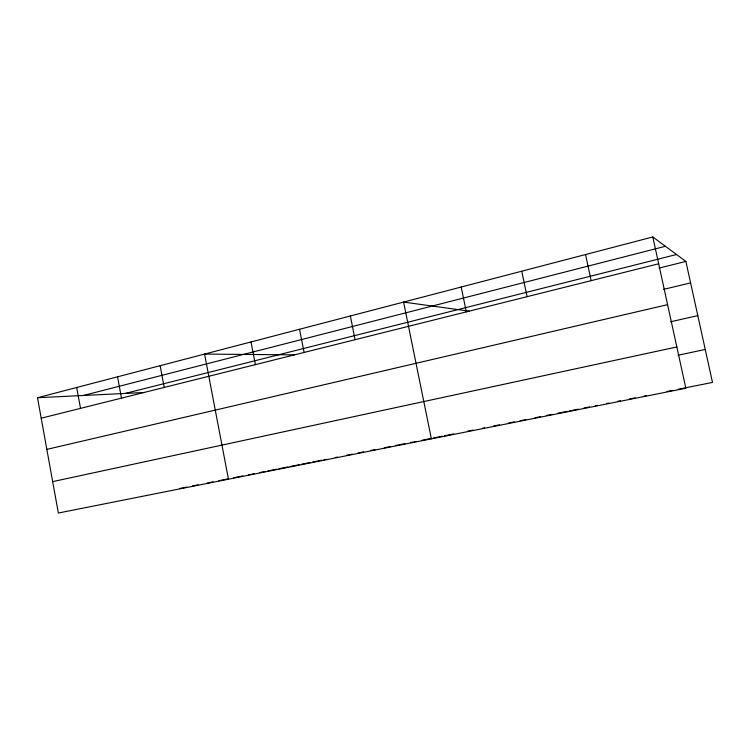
<?xml version="1.0" encoding="UTF-8"?>
<svg xmlns="http://www.w3.org/2000/svg" width="750" height="750" viewBox="0 0 750 750"><rect width="100%" height="100%" fill="white"/><g stroke="black" fill="none" stroke-linecap="round" stroke-linejoin="round"><path stroke-width="1.12" d="M652.809 236.962L685.856 388.238L58.35 513.038L37.5 397.734L652.809 236.962L685.875 261.431L712.5 382.425L678.347 389.231M83.334 395.484L665.409 246.281M125.25 393.431L676.528 254.513M41.203 418.2L658.669 263.766M659.016 268.097L685.875 261.431M663.666 289.35L690.6 282.9M46.837 449.381L667.594 304.641M670.734 321.741L697.8 315.619M52.669 481.631L676.838 346.959M678.056 355.238L705.244 349.453M179.812 488.475L186.694 487.106M192.413 485.972L198.141 484.828M207.309 483.009L213.038 481.866M218.775 480.722L227.963 478.894M233.7 477.75L242.887 475.922M248.634 474.778L250.931 474.319M252.084 474.094L254.316 473.644M259.922 472.528L265.519 471.412M267.759 470.972L276.713 469.191M278.953 468.741L287.916 466.959M290.147 466.509L299.166 464.719M301.425 464.269L310.444 462.469M312.694 462.019L321.713 460.228M323.972 459.778L326.222 459.328M335.287 457.528L337.566 457.069M346.659 455.259L352.341 454.134M358.022 453L363.703 451.866M370.528 450.506L375.122 449.597M384.3 447.769L390.038 446.625M395.775 445.481L404.962 443.653M410.7 442.509L412.997 442.059M414.122 441.834L416.391 441.384M422.044 440.259L431.091 438.45M433.35 438L442.397 436.2M444.656 435.75L453.703 433.95M467.409 431.222L473.137 430.078M482.306 428.259L484.594 427.8M493.762 425.972L499.491 424.838M508.65 423.009L514.359 421.875M520.078 420.741L525.788 419.597M534.938 417.778L540.647 416.644M546.366 415.5L552.075 414.366M557.766 413.231L566.878 411.422M569.147 410.972L578.259 409.153M583.95 408.019L589.641 406.884M595.331 405.759L597.609 405.3M606.703 403.491L608.981 403.041M618.075 401.231L620.344 400.772M629.438 398.962L635.128 397.838M644.222 396.019L646.491 395.569M666.966 391.491L672.656 390.356M37.5 397.734L143.916 392.512M294.45 354.862L204.572 354.084L228.469 479.203M469.209 311.147L403.594 302.081L431.381 438.844M585.534 254.541L591.131 280.659M521.747 271.209L527.109 296.672M461.184 287.034L466.312 311.878M350.353 315.994L355.097 339.694M299.541 329.269L304.106 352.444M250.997 341.953L255.394 364.631M160.125 365.691L164.222 387.431M117.544 376.819L121.5 398.119M76.706 387.497L80.522 408.366"/></g></svg>
